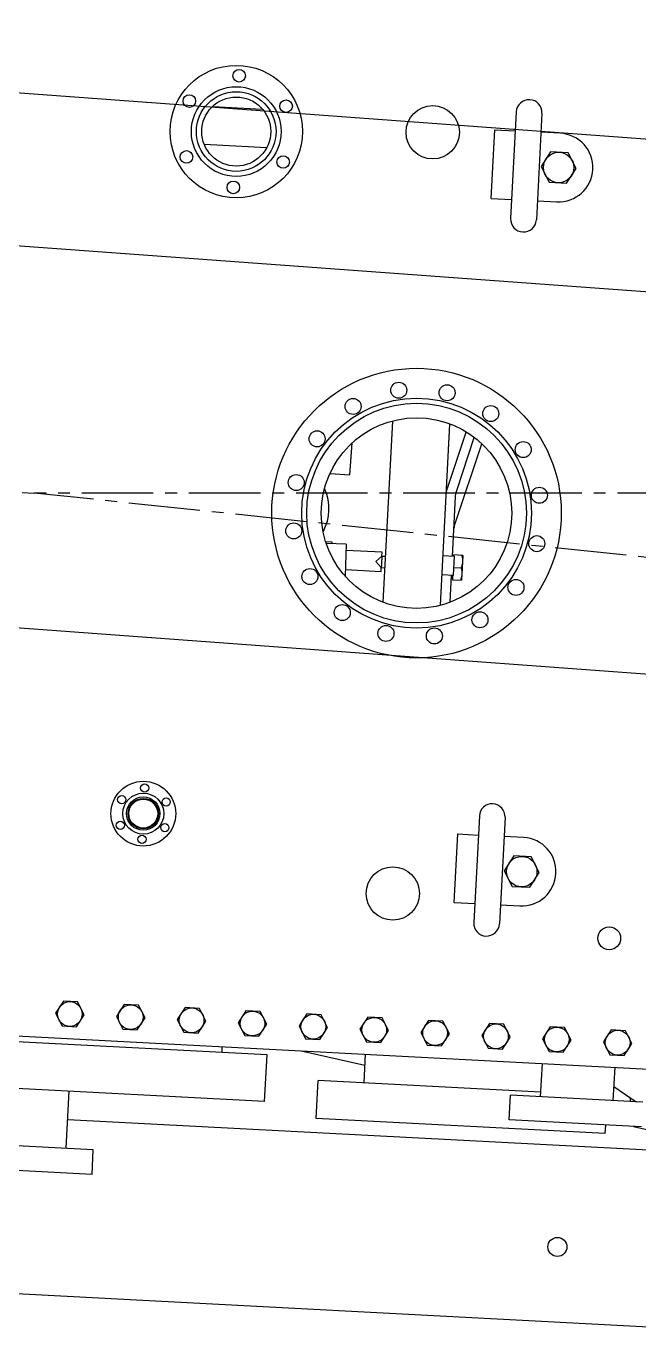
# Model space of a CAD drawing. Extents: x -50 to 48714, y -13211 to 6743.
# Drawn here: x 25984 to 26305, y -917 to -226 of the extents above; entities that cross this region are included whole.
import ezdxf

# ---------------------------------------------------------------- set-up
doc = ezdxf.new("R2010")
doc.units = 0
doc.header["$LTSCALE"] = 50
doc.linetypes.add('UE46_01$0$MITTE2', pattern=[1.125, 0.75, -0.125, 0.125, -0.125])
doc.layers.get('0').update_dxf_attribs({"linetype": 'CONTINUOUS'})
doc.layers.add('UE46_01$0$BETON', color=9, linetype='CONTINUOUS')
doc.layers.add('UE46_01$0$MITTE2', color=5, linetype='UE46_01$0$MITTE2')

# ---------------------------------------------------------------- blocks, each defined once
blk = doc.blocks.new('UE46_01$0$SMAF_UE46_O')
for p, q in [((82.94631080465729, 207.5000000000002), (109.0536891932572, 207.5000000000002)), ((242.2499999989573, 213.0000000000002), (242.2499999989573, 157.0000000000002)), ((255.7499999989573, 213.0000000000002), (255.7499999989573, 157.0000000000002)), ((231.4999999989573, 167.0000000000002), (231.4999999989573, 203.0000000000002)), ((231.5002050498572, 203.0000000000002), (242.2499999989573, 203.0000000000002)), ((265.9999999989573, 203.0000000000002), (255.7499999989573, 203.0000000000002)), ((79.57569632745731, 187.5000000000002), (112.4243036704572, 187.5000000000002)), ((261.3811978454573, 193.0000000000002), (256.7623956919572, 185.0000000000002)), ((270.6188021524572, 193.0000000000002), (261.3811978454573, 193.0000000000002)), ((275.2376043059573, 185.0000000000002), (270.6188021524572, 193.0000000000002)), ((256.7623956919572, 185.0000000000002), (261.3811978454573, 177.0000000000002)), ((270.6188021524572, 177.0000000000002), (275.2376043059573, 185.0000000000002)), ((261.3811978454573, 177.0000000000002), (270.6188021524572, 177.0000000000002)), ((231.5002050498572, 167.0000000000002), (242.2499999989573, 167.0000000000002)), ((255.7499999989573, 167.0000000000002), (265.9999999989573, 167.0000000000002)), ((185.999999998957, -47.55143927049994), (185.9999999989573, 47.55143927050005)), ((215.999999998957, -47.55143927049994), (215.9999999989573, 47.55143927050005)), ((216.5834439558573, 13.88618795930006), (224.8202872702573, 43.86938989680004)), ((164.9434586199573, 18.18080352920003), (165.3830889864573, 34.96960988690012)), ((221.4667551644573, 13.02651272610012), (229.1868108907572, 41.12853931240011)), ((221.4667551644573, -4.952932738999948), (233.2837140647573, 38.06236468350005)), ((154.6781539822573, 18.44960999130012), (164.9434586199573, 18.18080352920003)), ((220.999999998957, -21.49999999999989), (220.9999999989573, 9.587811793400078)), ((157.499999998957, -17.49999999999989), (154.3054595245571, -17.49999999999989)), ((164.943458619957, -18.18080352919992), (154.6781539822571, -18.44960999129989)), ((157.499999998957, -18.37571735289987), (157.499999998957, -17.49999999999989)), ((164.943458619957, -18.18080352919992), (165.3830889864571, -34.96960988689989)), ((183.999999998957, -21.49999999999989), (165.0303748383571, -21.49999999999989)), ((180.999999998957, -26.49999999999989), (183.999999998957, -23.49999999999989)), ((183.999999998957, -29.49999999999989), (180.999999998957, -26.49999999999989)), ((183.999999998957, -23.49999999999989), (183.999999998957, -21.49999999999989)), ((183.999999998957, -23.49999999999989), (185.999999998957, -23.49999999999989)), ((215.999999998957, -21.49999999999989), (221.999999998957, -21.49999999999989)), ((226.4499999989571, -20.91988012239995), (221.5999999989569, -20.91988012239995)), ((221.5999999989569, -20.91988012239995), (221.5999999989569, -21.49999999999989)), ((221.999999998957, -31.49999999999989), (221.999999998957, -21.49999999999989)), ((221.999999998957, -27.41988012239995), (225.869443415357, -27.41988012239995)), ((226.4499999989571, -20.91988012239995), (226.4499999989571, -33.91988012239995)), ((165.292234054057, -31.49999999999989), (183.999999998957, -31.49999999999989)), ((183.999999998957, -29.49999999999989), (185.999999998957, -29.49999999999989)), ((183.999999998957, -31.49999999999989), (183.999999998957, -29.49999999999989)), ((215.999999998957, -31.49999999999989), (221.999999998957, -31.49999999999989)), ((220.999999998957, -45.70914328329991), (220.999999998957, -31.49999999999989)), ((220.999999998957, -33.23488012239989), (221.5999999989569, -33.23488012239989)), ((221.5999999989569, -31.49999999999989), (221.5999999989569, -33.91988012239995)), ((221.5999999989569, -33.91988012239995), (226.4499999989571, -33.91988012239995)), ((242.249999998957, -156.9999999999998), (242.249999998957, -212.9999999999998)), ((255.749999998957, -156.9999999999998), (255.749999998957, -212.9999999999998)), ((231.499999998957, -202.9999999999998), (231.499999998957, -166.9999999999998)), ((231.500205049857, -166.9999999999998), (242.249999998957, -166.9999999999998)), ((265.999999998957, -166.9999999999998), (255.749999998957, -166.9999999999998)), ((261.3811978454571, -176.9999999999998), (256.762395691957, -184.9999999999998)), ((270.618802152457, -176.9999999999998), (261.3811978454571, -176.9999999999998)), ((275.2376043059571, -184.9999999999998), (270.618802152457, -176.9999999999998)), ((256.762395691957, -184.9999999999998), (261.3811978454571, -192.9999999999998)), ((270.618802152457, -192.9999999999998), (275.2376043059571, -184.9999999999998)), ((261.3811978454571, -192.9999999999998), (270.618802152457, -192.9999999999998)), ((231.500205049857, -202.9999999999998), (242.249999998957, -202.9999999999998)), ((255.749999998957, -202.9999999999998), (265.999999998957, -202.9999999999998)), ((29.2472232492571, -265.4999999999998), (25.49444649945713, -271.9999999999998)), ((36.75277674865697, -265.4999999999998), (29.2472232492571, -265.4999999999998)), ((40.50555349845695, -271.9999999999998), (36.75277674865697, -265.4999999999998)), ((61.2472232492571, -265.4999999999998), (57.49444649945713, -271.9999999999998)), ((68.75277674865697, -265.4999999999998), (61.2472232492571, -265.4999999999998)), ((72.50555349845695, -271.9999999999998), (68.75277674865697, -265.4999999999998)), ((93.2472232492571, -265.4999999999998), (89.49444649945713, -271.9999999999998)), ((100.752776748657, -265.4999999999998), (93.2472232492571, -265.4999999999998)), ((104.5055534984569, -271.9999999999998), (100.752776748657, -265.4999999999998)), ((125.2472232492571, -265.4999999999998), (121.4944464994571, -271.9999999999998)), ((132.752776748657, -265.4999999999998), (125.2472232492571, -265.4999999999998)), ((136.5055534984569, -271.9999999999998), (132.752776748657, -265.4999999999998)), ((157.2472232492571, -265.4999999999998), (153.4944464994571, -271.9999999999998)), ((164.752776748657, -265.4999999999998), (157.2472232492571, -265.4999999999998)), ((168.5055534984569, -271.9999999999998), (164.752776748657, -265.4999999999998)), ((189.2472232492571, -265.4999999999998), (185.4944464994571, -271.9999999999998)), ((196.752776748657, -265.4999999999998), (189.2472232492571, -265.4999999999998)), ((200.5055534984569, -271.9999999999998), (196.752776748657, -265.4999999999998)), ((221.2472232492571, -265.4999999999998), (217.4944464994571, -271.9999999999998)), ((228.752776748657, -265.4999999999998), (221.2472232492571, -265.4999999999998)), ((232.5055534984569, -271.9999999999998), (228.752776748657, -265.4999999999998)), ((253.2472232492571, -265.4999999999998), (249.4944464994571, -271.9999999999998)), ((260.752776748657, -265.4999999999998), (253.2472232492571, -265.4999999999998)), ((264.5055534984569, -271.9999999999998), (260.752776748657, -265.4999999999998)), ((285.2472232492571, -265.4999999999998), (281.4944464994571, -271.9999999999998)), ((292.752776748657, -265.4999999999998), (285.2472232492571, -265.4999999999998)), ((296.5055534984569, -271.9999999999998), (292.752776748657, -265.4999999999998)), ((317.2472232492571, -265.4999999999998), (313.4944464994571, -271.9999999999998)), ((324.7527767486572, -265.4999999999998), (317.2472232492571, -265.4999999999998)), ((328.5055534984572, -271.9999999999998), (324.7527767486572, -265.4999999999998)), ((25.49444649945713, -271.9999999999998), (29.2472232492571, -278.4999999999998)), ((36.75277674865697, -278.4999999999998), (40.50555349845695, -271.9999999999998)), ((57.49444649945713, -271.9999999999998), (61.2472232492571, -278.4999999999998)), ((68.75277674865697, -278.4999999999998), (72.50555349845695, -271.9999999999998)), ((89.49444649945713, -271.9999999999998), (93.2472232492571, -278.4999999999998)), ((100.752776748657, -278.4999999999998), (104.5055534984569, -271.9999999999998)), ((121.4944464994571, -271.9999999999998), (125.2472232492571, -278.4999999999998)), ((132.752776748657, -278.4999999999998), (136.5055534984569, -271.9999999999998)), ((153.4944464994571, -271.9999999999998), (157.2472232492571, -278.4999999999998)), ((164.752776748657, -278.4999999999998), (168.5055534984569, -271.9999999999998)), ((185.4944464994571, -271.9999999999998), (189.2472232492571, -278.4999999999998)), ((196.752776748657, -278.4999999999998), (200.5055534984569, -271.9999999999998)), ((217.4944464994571, -271.9999999999998), (221.2472232492571, -278.4999999999998)), ((228.752776748657, -278.4999999999998), (232.5055534984569, -271.9999999999998)), ((249.4944464994571, -271.9999999999998), (253.2472232492571, -278.4999999999998)), ((260.752776748657, -278.4999999999998), (264.5055534984569, -271.9999999999998)), ((281.4944464994571, -271.9999999999998), (285.2472232492571, -278.4999999999998)), ((292.752776748657, -278.4999999999998), (296.5055534984569, -271.9999999999998)), ((313.4944464994571, -271.9999999999998), (317.2472232492571, -278.4999999999998)), ((324.7527767486572, -278.4999999999998), (328.5055534984572, -271.9999999999998)), ((29.2472232492571, -278.4999999999998), (36.75277674865697, -278.4999999999998)), ((61.2472232492571, -278.4999999999998), (68.75277674865697, -278.4999999999998)), ((93.2472232492571, -278.4999999999998), (100.752776748657, -278.4999999999998)), ((125.2472232492571, -278.4999999999998), (132.752776748657, -278.4999999999998)), ((157.2472232492571, -278.4999999999998), (164.752776748657, -278.4999999999998)), ((189.2472232492571, -278.4999999999998), (196.752776748657, -278.4999999999998)), ((221.2472232492571, -278.4999999999998), (228.752776748657, -278.4999999999998)), ((253.2472232492571, -278.4999999999998), (260.752776748657, -278.4999999999998)), ((285.2472232492571, -278.4999999999998), (292.752776748657, -278.4999999999998)), ((317.2472232492571, -278.4999999999998), (324.7527767486572, -278.4999999999998)), ((-364.000000001043, -284.9999999999998), (365.999999998957, -284.9999999999998)), ((137.499999998957, -287.9999999999998), (-115.500000001043, -287.9999999999998)), ((113.6499999989571, -284.9999999999998), (113.6499999989571, -287.9999999999998)), ((137.499999998957, -312.4999999999998), (137.499999998957, -287.9999999999998)), ((155.351549857457, -284.9999999999998), (188.999999998957, -290.8240566645998)), ((188.999999998957, -284.9999999999998), (188.999999998957, -299.9999999999998)), ((281.8999999989571, -284.9999999999998), (281.8999999989571, -302.4999999999998)), ((320.0999999989569, -284.9999999999998), (320.0999999989569, -302.4999999999998)), ((320.0999999989569, -295.1063820851998), (332.3155426407573, -302.4999999999998)), ((281.8999999989571, -299.9999999999998), (164.999999998957, -299.9999999999998)), ((164.999999998957, -319.9999999999998), (164.999999998957, -299.9999999999998)), ((335.749999998957, -302.4999999999998), (266.249999998957, -302.4999999999998)), ((266.249999998957, -315.4999999999998), (266.249999998957, -302.4999999999998)), ((137.499999998957, -312.4999999999998), (-115.500000001043, -312.4999999999998)), ((34.76827117415701, -342.4999999999998), (34.76827117415701, -312.4999999999998)), ((335.749999998957, -315.4999999999998), (266.249999998957, -315.4999999999998)), ((316.999999998957, -319.9999999999998), (316.999999998957, -315.4999999999998)), ((331.5651048446573, -315.4999999999998), (356.2146217178572, -319.7664723759999)), ((316.999999998957, -319.9999999999998), (164.999999998957, -319.9999999999998)), ((424.3476978131573, -327.5203412823), (34.76827117415701, -327.5203412822998)), ((49.01827117415701, -342.4999999999998), (-20.48172882584299, -342.4999999999998)), ((49.01827117415701, -355.4999999999998), (49.01827117415701, -342.4999999999998)), ((49.01827117415701, -355.4999999999998), (-20.48172882584299, -355.4999999999998))]:
    blk.add_line(p, q)
for centre, radius in [((95.99999999895749, 195), 34.75), ((95.99999999895749, 224.3499999999999), 3.3), ((95.99999999895749, 195), 23.55), ((95.99999999895749, 195), 20.9), ((70.5821543978575, 209.675), 3.3), ((95.99999999895749, 195), 18.1), ((121.4178456000575, 209.675), 3.3), ((265.9999999989575, 185), 8), ((70.5821543978575, 180.3249999999998), 3.3), ((121.4178456000575, 180.3249999999998), 3.3), ((95.99999999895749, 165.6500000000001), 3.3), ((200.9999999989573, 0), 76), ((188.2898655195575, 63.89816101819997), 4.2), ((213.7101344782575, 63.89816101819997), 4.2), ((200.9999999989573, 0), 60.3), ((200.9999999989573, 0), 57.65), ((164.8045993177575, 54.17024524149997), 4.2), ((237.1954006801575, 54.17024524149997), 4.2), ((200.9999999989573, 0), 50), ((146.8297547574575, 36.1954006812), 4.2), ((255.1702452404575, 36.1954006812), 4.2), ((137.1018389806572, 12.7101344793), 4.2), ((264.8981610172573, 12.7101344793), 4.2), ((137.1018389806572, -12.71013447940004), 4.2), ((264.8981610172573, -12.71013447940004), 4.2), ((146.8297547574573, -36.1954006812), 4.2), ((255.1702452404572, -36.1954006812), 4.2), ((164.8045993177573, -54.17024524150008), 4.2), ((237.1954006801573, -54.17024524150008), 4.2), ((188.2898655195572, -63.89816101830002), 4.2), ((213.7101344782573, -63.89816101830002), 4.2), ((65.99999999895726, -165), 17), ((65.99999999895726, -151.5), 2.15), ((54.3086570478572, -158.25), 2.15), ((65.99999999895726, -165), 10.75), ((65.99999999895726, -165), 8.75), ((65.99999999895726, -165), 8), ((65.99999999895726, -165), 7.6), ((77.69134295005733, -158.25), 2.15), ((54.3086570478572, -171.75), 2.15), ((77.69134295005733, -171.75), 2.15), ((65.99999999895726, -178.5), 2.15), ((265.9999999989573, -185), 8), ((32.99999999895726, -271.9999999999999), 6.5), ((64.99999999895726, -272), 6.5), ((96.99999999895726, -272), 6.5), ((128.9999999989573, -272), 6.5), ((160.9999999989573, -272), 6.5), ((192.9999999989573, -272), 6.5), ((224.9999999989573, -272), 6.5), ((256.9999999989573, -272), 6.5), ((288.9999999989573, -272), 6.5), ((320.9999999989573, -272), 6.5)]:
    blk.add_circle(centre, radius)
for centre, radius, start, end in [((248.9999999989575, 213), 6.75, 0, 180), ((265.9999999989575, 185), 18, 270, 90), ((248.9999999989575, 157), 6.75, 180, 0), ((129.9999999989573, -1.5), 25, 334.9186623369948, 27.39373327690372), ((248.9999999989573, -157), 6.75, 0, 180), ((265.9999999989573, -185), 18, 270, 90), ((248.9999999989573, -213), 6.75, 180, 0)]:
    blk.add_arc(centre, radius, start, end)
for points, start_tangent, end_tangent in [([(215.9999999989573, 9.587811793400078), (216.0650526077573, 11.03060226690013), (216.2598718867573, 12.46588415780013), (216.5834439558573, 13.88618795930006)], (1.224606353822377e-16, 1), (0.2649012161496936, 0.9642755548505902)), ([(220.9999999989573, 9.587811793400078), (221.0520420859573, 10.74204417220005), (221.2078975091572, 11.89026968490009), (221.4667551644573, 13.02651272610012)], (1.224606353822377e-16, 1), (0.264901216144349, 0.9642755548520583)), ([(220.9999999989573, -8.391633671799923), (221.0520420859573, -7.237401292899904), (221.2078975091572, -6.089175780299911), (221.4667551644573, -4.952932738999948)], (1.224606353822377e-16, 1), (0.264901216144349, 0.9642755548520583)), ([(183.999999998957, -23.49999999999989, 205.92), (183.999999998957, -23.50714181679996, 205.9928378817), (183.999999998957, -23.51428363349987, 206.0656757634), (183.999999998957, -23.52142545029994, 206.1385136451), (183.999999998957, -23.52856726699997, 206.2113515268), (183.999999998957, -23.53570908369989, 206.2841894085), (183.999999998957, -23.53927999209986, 206.3206083494), (183.999999998957, -23.54285090049996, 206.3570272902), (183.999999998957, -23.54642180889994, 206.3934462311), (183.999999998957, -23.54820726299988, 206.4116557015), (183.999999998957, -23.54999271719987, 206.429865172), (183.999999998957, -23.55177817139986, 206.4480746424), (183.999999998957, -23.55356362559996, 206.4662841128), (183.999999998957, -23.55445635269996, 206.475388848), (183.999999998957, -23.55534907979995, 206.4844935832), (183.999999998957, -23.55579544329987, 206.4890459508), (183.999999998957, -23.55624180689995, 206.4935983184), (183.999999998957, -23.55668817039987, 206.4981506861), (183.999999998957, -23.5569113521999, 206.5004268699), (183.999999998957, -23.55702294309992, 206.5015649618), (183.999999998957, -23.55713453399994, 206.5027030537), (183.999999998957, -23.55746505619993, 206.503797796), (183.999999998957, -23.55779557839992, 206.5048925383), (183.999999998957, -23.55845662279989, 206.507082023), (183.999999998957, -23.55977871159996, 206.5114609923), (183.999999998957, -23.56110080029987, 206.5158399617), (183.999999998957, -23.56242288909993, 206.520218931), (183.999999998957, -23.56506706669995, 206.5289768697), (183.999999998957, -23.56771124429997, 206.5377348084), (183.999999998957, -23.57299959949989, 206.5552506857), (183.999999998957, -23.57828795459989, 206.5727665631), (183.999999998957, -23.58357630979992, 206.5902824404), (183.999999998957, -23.58886466499996, 206.6077983178), (183.999999998957, -23.59944137529988, 206.6428300725), (183.999999998957, -23.6100180855999, 206.6778618272), (183.999999998957, -23.62059479589993, 206.7128935819), (183.999999998957, -23.64174821659992, 206.7829570914), (183.999999998957, -23.66290163719987, 206.8530206008), (183.999999998957, -23.67347834759994, 206.8880523555), (183.999999998957, -23.68405505789997, 206.9230841102), (183.999999998957, -23.69463176819988, 206.9581158649), (183.999999998957, -23.69992012339992, 206.9756317423), (183.999999998957, -23.70520847849991, 206.9931476196), (183.999999998957, -23.71049683369995, 207.010663497), (183.999999998957, -23.71578518889987, 207.0281793743), (183.999999998957, -23.71842936639996, 207.036937313), (183.999999998957, -23.72107354399986, 207.0456952517), (183.999999998957, -23.72239563279993, 207.050074221), (183.999999998957, -23.72371772159988, 207.0544531904), (183.999999998957, -23.72503981039995, 207.0588321597), (183.999999998957, -23.72570085479992, 207.0610216444), (183.999999998957, -23.72603137699991, 207.0621163867), (183.999999998957, -23.7263618991999, 207.0632111291), (183.999999998957, -23.72689876319987, 207.0642208234), (183.999999998957, -23.72743562719995, 207.0652305178), (183.999999998957, -23.72850935529993, 207.0672499065), (183.999999998957, -23.73065681139997, 207.071288684), (183.999999998957, -23.73280426739996, 207.0753274615), (183.999999998957, -23.73495172349988, 207.079366239), (183.999999998957, -23.73924663569994, 207.087443794), (183.999999998957, -23.74354154789989, 207.095521349), (183.999999998957, -23.75213137219987, 207.1116764589), (183.999999998957, -23.76072119649996, 207.1278315689), (183.999999998957, -23.76931102089986, 207.1439866788), (183.999999998957, -23.77790084519995, 207.1601417888), (183.999999998957, -23.79508049389995, 207.1924520087), (183.999999998957, -23.81226014249989, 207.2247622286), (183.999999998957, -23.82943979119989, 207.2570724486), (183.999999998957, -23.86379908849995, 207.3216928884), (183.999999998957, -23.89815838589993, 207.3863133282), (183.999999998957, -23.91533803449988, 207.4186235481), (183.999999998957, -23.93251768319988, 207.4509337681), (183.999999998957, -23.94969733189987, 207.483243988), (183.999999998957, -23.95828715619996, 207.4993990979), (183.999999998957, -23.96687698059986, 207.5155542079), (183.999999998957, -23.97546680489995, 207.5317093179), (183.999999998957, -23.98405662919993, 207.5478644278), (183.999999998957, -23.98835154139988, 207.5559419828), (183.999999998957, -23.99264645359995, 207.5640195378), (183.999999998957, -23.99479390959993, 207.5680583153), (183.999999998957, -23.99694136569997, 207.5720970928), (183.999999998957, -23.99908882179989, 207.5761358702), (183.999999998957, -24.00016254979994, 207.578155259), (183.999999998957, -24.00069941389995, 207.5791649534), (183.999999998957, -24.00123627789992, 207.5801746477), (183.999999998957, -24.00197347199992, 207.5810753229), (183.999999998957, -24.00271066609992, 207.5819759981), (183.999999998957, -24.00418505429991, 207.5837773485), (183.999999998957, -24.0071338306999, 207.5873800492), (183.999999998957, -24.01008260709989, 207.59098275), (183.999999998957, -24.01303138349988, 207.5945854507), (183.999999998957, -24.01892893629997, 207.6017908522), (183.999999998957, -24.02482648909995, 207.6089962537), (183.999999998957, -24.03662159459986, 207.6234070567), (183.999999998957, -24.04841670019994, 207.6378178597), (183.999999998957, -24.0602118057999, 207.6522286627), (183.999999998957, -24.07200691139997, 207.6666394657), (183.999999998957, -24.09559712249995, 207.6954610717), (183.999999998957, -24.11918733369987, 207.7242826777), (183.999999998957, -24.1427775448999, 207.7531042837), (183.999999998957, -24.18995796719992, 207.8107474956), (183.999999998957, -24.23713838949993, 207.8683907076), (183.999999998957, -24.26072860069996, 207.8972123136), (183.999999998957, -24.28431881179995, 207.9260339196), (183.999999998957, -24.30790902299987, 207.9548555256), (183.999999998957, -24.31970412859994, 207.9692663286), (183.999999998957, -24.33149923409997, 207.9836771316), (183.999999998957, -24.34329433969992, 207.9980879346), (183.999999998957, -24.35508944529988, 208.0124987376), (183.999999998957, -24.36098699809986, 208.0197041391), (183.999999998957, -24.36688455089995, 208.0269095406), (183.999999998957, -24.36983332729994, 208.0305122413), (183.999999998957, -24.37278210369993, 208.0341149421), (183.999999998957, -24.37573088009992, 208.0377176428), (183.999999998957, -24.37720526829992, 208.0395189932), (183.999999998957, -24.37794246239991, 208.0404196684), (183.999999998957, -24.37867965649991, 208.0413203436), (183.999999998957, -24.37956331559997, 208.0420461894), (183.999999998957, -24.38044697479995, 208.0427720352), (183.999999998957, -24.38221429319992, 208.0442237269), (183.999999998957, -24.38574892989993, 208.0471271102), (183.999999998957, -24.3892835664999, 208.0500304935), (183.999999998957, -24.39281820319991, 208.0529338768), (183.999999998957, -24.39988747659993, 208.0587406434), (183.999999998957, -24.40695674999995, 208.0645474101), (183.999999998957, -24.42109529679988, 208.0761609433), (183.999999998957, -24.43523384359992, 208.0877744766), (183.999999998957, -24.44937239039996, 208.0993880099), (183.999999998957, -24.46351093719989, 208.1110015431), (183.999999998957, -24.49178803069992, 208.1342286096), (183.999999998957, -24.52006512429989, 208.1574556761), (183.999999998957, -24.54834221789997, 208.1806827427), (183.999999998957, -24.60489640499986, 208.2271368757), (183.999999998957, -24.66145059209987, 208.2735910087), (183.999999998957, -24.68972768569995, 208.2968180752), (183.999999998957, -24.71800477929992, 208.3200451418), (183.999999998957, -24.74628187279995, 208.3432722083), (183.999999998957, -24.76042041959988, 208.3548857415), (183.999999998957, -24.77455896639992, 208.3664992748), (183.999999998957, -24.78869751319996, 208.378112808), (183.999999998957, -24.80283605999989, 208.3897263413), (183.999999998957, -24.80990533329987, 208.3955331079), (183.999999998957, -24.81697460669989, 208.4013398746), (183.999999998957, -24.8205092433999, 208.4042432579), (183.999999998957, -24.82404388009991, 208.4071466412), (183.999999998957, -24.82757851679992, 208.4100500245), (183.999999998957, -24.82934583519989, 208.4115017162), (183.999999998957, -24.83022949429994, 208.412227562), (183.999999998957, -24.83111315349993, 208.4129534078), (183.999999998957, -24.83212096769989, 208.4134937931), (183.999999998957, -24.8331287819999, 208.4140341783), (183.999999998957, -24.83514441039995, 208.4151149488), (183.999999998957, -24.83917566719992, 208.4172764898), (183.999999998957, -24.84320692409995, 208.4194380307), (183.999999998957, -24.84723818099997, 208.4215995717), (183.999999998957, -24.85530069469996, 208.4259226536), (183.999999998957, -24.86336320839996, 208.4302457355), (183.999999998957, -24.87948823589988, 208.4388918994), (183.999999998957, -24.89561326329988, 208.4475380633), (183.999999998957, -24.91173829079992, 208.4561842271), (183.999999998957, -24.92786331819991, 208.464830391), (183.999999998957, -24.96011337319987, 208.4821227187), (183.999999998957, -24.99236342809991, 208.4994150464), (183.999999998957, -25.02461348299994, 208.5167073741), (183.999999998957, -25.08911359279989, 208.5512920296), (183.999999998957, -25.15361370259996, 208.585876685), (183.999999998957, -25.18586375749987, 208.6031690127), (183.999999998957, -25.21811381239991, 208.6204613405), (183.999999998957, -25.25036386729994, 208.6377536682), (183.999999998957, -25.26648889479986, 208.646399832), (183.999999998957, -25.28261392219997, 208.6550459959), (183.999999998957, -25.2987389496999, 208.6636921598), (183.999999998957, -25.31486397709989, 208.6723383236), (183.999999998957, -25.32292649089993, 208.6766614055), (183.999999998957, -25.33098900459993, 208.6809844875), (183.999999998957, -25.33502026149995, 208.6831460284), (183.999999998957, -25.33905151829993, 208.6853075694), (183.999999998957, -25.34308277519995, 208.6874691104), (183.999999998957, -25.34509840359988, 208.6885498809), (183.999999998957, -25.34610621779996, 208.6890902661), (183.999999998957, -25.34711403199992, 208.6896306513), (183.999999998957, -25.34820761399988, 208.6899649929), (183.999999998957, -25.3493011958999, 208.6902993344), (183.999999998957, -25.35148835979987, 208.6909680175), (183.999999998957, -25.35586268749989, 208.6923053837), (183.999999998957, -25.36023701519991, 208.6936427499), (183.999999998957, -25.36461134289993, 208.6949801161), (183.999999998957, -25.37335999829986, 208.6976548485), (183.999999998957, -25.3821086536999, 208.7003295809), (183.999999998957, -25.39960596459991, 208.7056790456), (183.999999998957, -25.41710327539988, 208.7110285104), (183.999999998957, -25.43460058619996, 208.7163779752), (183.999999998957, -25.45209789709986, 208.7217274399), (183.999999998957, -25.48709251879995, 208.7324263695), (183.999999998957, -25.52208714039989, 208.743125299), (183.999999998957, -25.55708176209987, 208.7538242285), (183.999999998957, -25.62707100549994, 208.7752220876), (183.999999998957, -25.69706024879997, 208.7966199467), (183.999999998957, -25.73205487049995, 208.8073188762), (183.999999998957, -25.76704949219993, 208.8180178057), (183.999999998957, -25.80204411389991, 208.8287167353), (183.999999998957, -25.81954142469988, 208.8340662), (183.999999998957, -25.83703873549996, 208.8394156648), (183.999999998957, -25.85453604639997, 208.8447651296), (183.999999998957, -25.87203335719994, 208.8501145943), (183.999999998957, -25.88078201259987, 208.8527893267), (183.999999998957, -25.88953066799991, 208.8554640591), (183.999999998957, -25.89390499579997, 208.8568014253), (183.999999998957, -25.89827932349988, 208.8581387915), (183.999999998957, -25.9026536511999, 208.8594761577), (183.999999998957, -25.90484081499994, 208.8601448408), (183.999999998957, -25.9059343969999, 208.8604791823), (183.999999998957, -25.90702797889992, 208.8608135239), (183.999999998957, -25.90818612739997, 208.8609291225), (183.999999998957, -25.90934427579987, 208.861044721), (183.999999998957, -25.91166057279986, 208.8612759182), (183.999999998957, -25.91629316669992, 208.8617383126), (183.999999998957, -25.92092576059997, 208.8622007069), (183.999999998957, -25.92555835449991, 208.8626631012), (183.999999998957, -25.93482354239995, 208.8635878899), (183.999999998957, -25.94408873019995, 208.8645126786), (183.999999998957, -25.96261910589988, 208.866362256), (183.999999998957, -25.98114948149987, 208.8682118334), (183.999999998957, -25.99967985719991, 208.8700614108), (183.999999998957, -26.0182102327999, 208.8719109881), (183.999999998957, -26.05527098419986, 208.8756101429), (183.999999998957, -26.0923317354999, 208.8793092977), (183.999999998957, -26.12939248679993, 208.8830084524), (183.999999998957, -26.20351398949992, 208.8904067619), (183.999999998957, -26.27763549209988, 208.8978050714), (183.999999998957, -26.31469624339991, 208.9015042262), (183.999999998957, -26.35175699469994, 208.905203381), (183.999999998957, -26.3888177460999, 208.9089025357), (183.999999998957, -26.4073481216999, 208.9107521131), (183.999999998957, -26.42587849739994, 208.9126016905), (183.999999998957, -26.44440887299993, 208.9144512679), (183.999999998957, -26.46293924869997, 208.9163008452), (183.999999998957, -26.47220443649996, 208.9172256339), (183.999999998957, -26.48146962439989, 208.9181504226), (183.999999998957, -26.48610221829995, 208.918612817), (183.999999998957, -26.49073481219989, 208.9190752113), (183.999999998957, -26.49536740609994, 208.9195376057), (183.999999998957, -26.49768370309994, 208.9197688028), (183.999999998957, -26.49884185149995, 208.9198844014), (183.999999998957, -26.49999999999989, 208.92), (183.999999998957, -26.50113809189986, 208.9198884091), (183.999999998957, -26.50227618379995, 208.9197768182), (183.999999998957, -26.5045523675999, 208.9195536365), (183.999999998957, -26.50910473519991, 208.9191072729), (183.999999998957, -26.51365710279993, 208.9186609094), (183.999999998957, -26.51820947039994, 208.9182145458), (183.999999998957, -26.52731420569989, 208.9173218187), (183.999999998957, -26.53641894089992, 208.9164290916), (183.999999998957, -26.55462841129986, 208.9146436374), (183.999999998957, -26.57283788169991, 208.9128581833), (183.999999998957, -26.59104735219989, 208.9110727291), (183.999999998957, -26.60925682259995, 208.9092872749), (183.999999998957, -26.64567576339994, 208.9057163665), (183.999999998957, -26.68209470429997, 208.9021454581), (183.999999998957, -26.71851364509996, 208.8985745498), (183.999999998957, -26.79135152689992, 208.891432733), (183.999999998957, -26.86418940859994, 208.8842909163), (183.999999998957, -26.90060834939993, 208.8807200079), (183.999999998957, -26.93702729029997, 208.8771490995), (183.999999998957, -26.97344623109996, 208.8735781912), (183.999999998957, -26.99165570149989, 208.871792737), (183.999999998957, -27.00986517199988, 208.8700072828), (183.999999998957, -27.02807464239993, 208.8682218286), (183.999999998957, -27.04628411279987, 208.8664363744), (183.999999998957, -27.05538884799989, 208.8655436473), (183.999999998957, -27.06449358329996, 208.8646509202), (183.999999998957, -27.06904595089986, 208.8642045567), (183.999999998957, -27.07359831849988, 208.8637581931), (183.999999998957, -27.07815068609989, 208.8633118296), (183.999999998957, -27.08042686989995, 208.8630886478), (183.999999998957, -27.08156496179993, 208.8629770569), (183.999999998957, -27.0827030536999, 208.862865466), (183.999999998957, -27.08379779599989, 208.8625349439), (183.999999998957, -27.08489253839991, 208.8622044217), (183.999999998957, -27.08708202299988, 208.8615433773), (183.999999998957, -27.0914609923999, 208.8602212885), (183.999999998957, -27.09583996169988, 208.8588991997), (183.999999998957, -27.10021893099997, 208.8575771109), (183.999999998957, -27.10897686969986, 208.8549329333), (183.999999998957, -27.11773480839986, 208.8522887557), (183.999999998957, -27.13525068569993, 208.8470004006), (183.999999998957, -27.15276656309993, 208.8417120454), (183.999999998957, -27.17028244049993, 208.8364236902), (183.999999998957, -27.18779831779989, 208.8311353351), (183.999999998957, -27.22283007249996, 208.8205586247), (183.999999998957, -27.25786182719992, 208.8099819144), (183.999999998957, -27.29289358199992, 208.7994052041), (183.999999998957, -27.36295709139995, 208.7782517834), (183.999999998957, -27.43302060079986, 208.7570983628), (183.999999998957, -27.46805235549994, 208.7465216525), (183.999999998957, -27.50308411019989, 208.7359449421), (183.999999998957, -27.53811586489996, 208.7253682318), (183.999999998957, -27.55563174229997, 208.7200798767), (183.999999998957, -27.57314761959992, 208.7147915215), (183.999999998957, -27.59066349699992, 208.7095031663), (183.999999998957, -27.60817937439992, 208.7042148112), (183.999999998957, -27.61693731299988, 208.7015706336), (183.999999998957, -27.62569525169988, 208.698926456), (183.999999998957, -27.6300742210999, 208.6976043672), (183.999999998957, -27.63445319039988, 208.6962822784), (183.999999998957, -27.63883215969986, 208.6949601896), (183.999999998957, -27.64102164439987, 208.6942991452), (183.999999998957, -27.64211638669997, 208.693968623), (183.999999998957, -27.64321112909988, 208.6936381008), (183.999999998957, -27.64422082339991, 208.6931012368), (183.999999998957, -27.64523051779986, 208.6925643728), (183.999999998957, -27.64724990659988, 208.6914906448), (183.999999998957, -27.65128868409988, 208.6893431887), (183.999999998957, -27.65532746149995, 208.6871957326), (183.999999998957, -27.65936623899995, 208.6850482765), (183.999999998957, -27.66744379399995, 208.6807533643), (183.999999998957, -27.67552134899995, 208.6764584522), (183.999999998957, -27.69167645889991, 208.6678686278), (183.999999998957, -27.70783156889991, 208.6592788035), (183.999999998957, -27.72398667889991, 208.6506889792), (183.999999998957, -27.74014178879986, 208.6420991548), (183.999999998957, -27.77245200869993, 208.6249195062), (183.999999998957, -27.80476222869993, 208.6077398575), (183.999999998957, -27.83707244859988, 208.5905602088), (183.999999998957, -27.90169288839991, 208.5562009115), (183.999999998957, -27.96631332819993, 208.5218416141), (183.999999998957, -27.99862354819993, 208.5046619655), (183.999999998957, -28.03093376809989, 208.4874823168), (183.999999998957, -28.06324398799995, 208.4703026681), (183.999999998957, -28.07939909799995, 208.4617128438), (183.999999998957, -28.09555420789991, 208.4531230195), (183.999999998957, -28.11170931789991, 208.4445331951), (183.999999998957, -28.12786442779986, 208.4359433708), (183.999999998957, -28.13594198279986, 208.4316484586), (183.999999998957, -28.14401953779986, 208.4273535465), (183.999999998957, -28.14805831529986, 208.4252060904), (183.999999998957, -28.15209709279986, 208.4230586343), (183.999999998957, -28.15613587029986, 208.4209111782), (183.999999998957, -28.15815525899995, 208.4198374502), (183.999999998957, -28.15916495339991, 208.4193005862), (183.999999998957, -28.16017464779986, 208.4187637221), (183.999999998957, -28.16107532289993, 208.418026528), (183.999999998957, -28.16197599809993, 208.4172893339), (183.999999998957, -28.16377734849993, 208.4158149457), (183.999999998957, -28.16738004919989, 208.4128661693), (183.999999998957, -28.17098274999989, 208.4099173929), (183.999999998957, -28.17458545069996, 208.4069686166), (183.999999998957, -28.18179085219992, 208.4010710638), (183.999999998957, -28.18899625369988, 208.395173511), (183.999999998957, -28.20340705669992, 208.3833784054), (183.999999998957, -28.21781785969995, 208.3715832998), (183.999999998957, -28.23222866269987, 208.3597881942), (183.999999998957, -28.2466394656999, 208.3479930886), (183.999999998957, -28.27546107169997, 208.3244028775), (183.999999998957, -28.30428267769992, 208.3008126663), (183.999999998957, -28.33310428369987, 208.2772224552), (183.999999998957, -28.39074749569988, 208.2300420328), (183.999999998957, -28.44839070759997, 208.1828616105), (183.999999998957, -28.47721231359992, 208.1592713994), (183.999999998957, -28.50603391959987, 208.1356811882), (183.999999998957, -28.53485552559994, 208.112090977), (183.999999998957, -28.54926632859997, 208.1002958715), (183.999999998957, -28.56367713159989, 208.0885007659), (183.999999998957, -28.57808793459992, 208.0767056603), (183.999999998957, -28.59249873759995, 208.0649105547), (183.999999998957, -28.59970413909991, 208.0590130019), (183.999999998957, -28.60690954059987, 208.0531154491), (183.999999998957, -28.61051224129994, 208.0501666727), (183.999999998957, -28.61411494209995, 208.0472178964), (183.999999998957, -28.6177176427999, 208.04426912), (183.999999998957, -28.6195189931999, 208.0427947318), (183.999999998957, -28.6204196683999, 208.0420575377), (183.999999998957, -28.6213203435999, 208.0413203436), (183.999999998957, -28.62204618939995, 208.0404366844), (183.999999998957, -28.62277203519989, 208.0395530252), (183.999999998957, -28.62422372689991, 208.0377857069), (183.999999998957, -28.62712711019992, 208.0342510702), (183.999999998957, -28.63003049349993, 208.0307164335), (183.999999998957, -28.63293387679994, 208.0271817968), (183.999999998957, -28.63874064349989, 208.0201125234), (183.999999998957, -28.6445474100999, 208.01304325), (183.999999998957, -28.65616094339987, 207.9989047032), (183.999999998957, -28.6677744765999, 207.9847661564), (183.999999998957, -28.67938800989987, 207.9706276096), (183.999999998957, -28.6910015430999, 207.9564890629), (183.999999998957, -28.7142286095999, 207.9282119693), (183.999999998957, -28.73745567619994, 207.8999348757), (183.999999998957, -28.76068274269994, 207.8716577822), (183.999999998957, -28.80713687569994, 207.815103595), (183.999999998957, -28.85359100869994, 207.7585494079), (183.999999998957, -28.87681807529987, 207.7302723143), (183.999999998957, -28.90004514179986, 207.7019952208), (183.999999998957, -28.92327220829986, 207.6737181272), (183.999999998957, -28.93488574159994, 207.6595795804), (183.999999998957, -28.94649927479986, 207.6454410336), (183.999999998957, -28.95811280809994, 207.6313024869), (183.999999998957, -28.96972634129986, 207.6171639401), (183.999999998957, -28.97553310799992, 207.6100946667), (183.999999998957, -28.98133987459994, 207.6030253933), (183.999999998957, -28.98424325789995, 207.5994907566), (183.999999998957, -28.98714664119996, 207.5959561199), (183.999999998957, -28.99005002449996, 207.5924214832), (183.999999998957, -28.99150171619988, 207.5906541648), (183.999999998957, -28.99222756199993, 207.5897705057), (183.999999998957, -28.99295340779986, 207.5888868465), (183.999999998957, -28.9934937930999, 207.5878790323), (183.999999998957, -28.9940341782999, 207.5868712181), (183.999999998957, -28.99511494879994, 207.5848555896), (183.999999998957, -28.9972764897999, 207.5808243328), (183.999999998957, -28.99943803069993, 207.5767930759), (183.999999998957, -29.0015995716999, 207.572761819), (183.999999998957, -29.0059226535999, 207.5646993053), (183.999999998957, -29.01024573559994, 207.5566367916), (183.999999998957, -29.01889189939993, 207.5405117641), (183.999999998957, -29.02753806329997, 207.5243867367), (183.999999998957, -29.03618422709997, 207.5082617092), (183.999999998957, -29.04483039099989, 207.4921366818), (183.999999998957, -29.06212271869992, 207.4598866269), (183.999999998957, -29.07941504639996, 207.427636572), (183.999999998957, -29.09670737419992, 207.3953865171), (183.999999998957, -29.13129202959988, 207.3308864072), (183.999999998957, -29.16587668499994, 207.2663862974), (183.999999998957, -29.18316901279991, 207.2341362425), (183.999999998957, -29.20046134049994, 207.2018861876), (183.999999998957, -29.21775366819986, 207.1696361327), (183.999999998957, -29.2263998320999, 207.1535111052), (183.999999998957, -29.2350459958999, 207.1373860778), (183.999999998957, -29.24369215979993, 207.1212610503), (183.999999998957, -29.25233832359993, 207.1051360229), (183.999999998957, -29.25666140559997, 207.0970735092), (183.999999998957, -29.26098448749997, 207.0890109954), (183.999999998957, -29.26314602849993, 207.0849797386), (183.999999998957, -29.26530756939997, 207.0809484817), (183.999999998957, -29.26746911039993, 207.0769172248), (183.999999998957, -29.26854988089997, 207.0749015964), (183.999999998957, -29.26909026609997, 207.0738937822), (183.999999998957, -29.26963065139989, 207.072885968), (183.999999998957, -29.26996499289987, 207.0717923861), (183.999999998957, -29.2702993344999, 207.0706988041), (183.999999998957, -29.2709680175999, 207.0685116403), (183.999999998957, -29.27230538369986, 207.0641373126), (183.999999998957, -29.27364274989986, 207.0597629849), (183.999999998957, -29.27498011609987, 207.0553886571), (183.999999998957, -29.27765484849988, 207.0466400017), (183.999999998957, -29.28032958089989, 207.0378913463), (183.999999998957, -29.28567904569991, 207.0203940355), (183.999999998957, -29.29102851039988, 207.0028967246), (183.999999998957, -29.2963779751999, 206.9853994138), (183.999999998957, -29.30172743999992, 206.9679021029), (183.999999998957, -29.31242636949992, 206.9329074813), (183.999999998957, -29.32312529899991, 206.8979128596), (183.999999998957, -29.33382422859995, 206.8629182379), (183.999999998957, -29.35522208759994, 206.7929289946), (183.999999998957, -29.37661994669986, 206.7229397512), (183.999999998957, -29.38731887619997, 206.6879451295), (183.999999998957, -29.3980178057999, 206.6529505078), (183.999999998957, -29.40871673529989, 206.6179558862), (183.999999998957, -29.41406620009991, 206.6004585753), (183.999999998957, -29.41941566479989, 206.5829612645), (183.999999998957, -29.4247651295999, 206.5654639537), (183.999999998957, -29.43011459439992, 206.5479666428), (183.999999998957, -29.43278932669989, 206.5392179874), (183.999999998957, -29.4354640590999, 206.530469332), (183.999999998957, -29.4368014252999, 206.5260950043), (183.999999998957, -29.43813879149991, 206.5217206766), (183.999999998957, -29.43947615769991, 206.5173463488), (183.999999998957, -29.44014484079992, 206.515159185), (183.999999998957, -29.4404791822999, 206.5140656031), (183.999999998957, -29.44081352389992, 206.5129720211), (183.999999998957, -29.44092912249994, 206.5118138721), (183.999999998957, -29.44104472109996, 206.5106557232), (183.999999998957, -29.44127591819995, 206.5083394252), (183.999999998957, -29.44173831259991, 206.5037068292), (183.999999998957, -29.44220070689994, 206.4990742332), (183.999999998957, -29.4426631012999, 206.4944416373), (183.999999998957, -29.44358788999989, 206.4851764454), (183.999999998957, -29.44451267859995, 206.4759112534), (183.999999998957, -29.44636225599993, 206.4573808696), (183.999999998957, -29.44821183339991, 206.4388504857), (183.999999998957, -29.45006141079989, 206.4203201019), (183.999999998957, -29.45191098819987, 206.401789718), (183.999999998957, -29.4556101428999, 206.3647289503), (183.999999998957, -29.45930929769986, 206.3276681826), (183.999999998957, -29.46300845239989, 206.2906074149), (183.999999998957, -29.47040676199993, 206.2164858794), (183.999999998957, -29.47780507149992, 206.142364344), (183.999999998957, -29.48520338099991, 206.0682428086), (183.999999998957, -29.4926016904999, 205.9941212732), (183.999999998957, -29.49999999999989, 205.9199997377)], (-1.195006390768652e-17, -0.0975828997651911, 0.995227399981239), (-1.216275433241563e-17, -0.099319706242352, -0.995055574303231)), ([(225.869443415357, -20.91988012239995), (226.0764587499571, -21.59653103799997), (226.238319131357, -22.25270004529989), (226.3549166113571, -22.89470868979993), (226.4260422584571, -23.53279482849996), (226.4499999989571, -24.16988012239995)], (0.3162277660258861, -0.948683298047498), (-1.224606353822377e-16, -1)), ([(226.4499999989571, -24.16988012239995), (226.4260422584571, -24.80696541629993), (226.3549166113571, -25.44505155499996), (226.238319131357, -26.08706019949989), (226.0764587499571, -26.74322920679992), (225.869443415357, -27.41988012239995)], (-1.224606353822377e-16, -1), (-0.3162277660258863, -0.9486832980474976)), ([(225.869443415357, -27.41988012239995), (226.0764587499571, -28.09653103799997), (226.238319131357, -28.75270004529989), (226.3549166113571, -29.39470868979993), (226.4260422584571, -30.03279482849996), (226.4499999989571, -30.66988012239995)], (0.3162277660258861, -0.948683298047498), (-1.224606353822377e-16, -1)), ([(226.4499999989571, -30.66988012239995), (226.4260422584571, -31.30696541629993), (226.3549166113571, -31.94505155499996), (226.238319131357, -32.58706019949989), (226.0764587499571, -33.24322920679992), (225.869443415357, -33.91988012239995)], (-1.224606353822377e-16, -1), (-0.3162277660258863, -0.9486832980474976)), ([(328.9801775883573, -300.4917494860997), (329.0181946524572, -300.9646399683998), (329.2262298819571, -302.5008989194998)], (0.0672310471835297, -0.9977374335438187), (0.1751167252758166, -0.9845476791545824)), ([(331.2180319917572, -301.8460582399998), (331.3106455981572, -302.3330373337999)], (0.1632965994481021, -0.9865770221369876), (0.2103047931673794, -0.9776358698261975)), ([(331.3106455981572, -302.3330373337999), (331.348394366257, -302.5016046280998)], (0.2103047932809262, -0.9776358698017718), (0.226784717851541, -0.9739449120710046))]:
    blk.add_spline(points, degree=3, dxfattribs=dict(start_tangent=start_tangent, end_tangent=end_tangent))
blk = doc.blocks.new('UE46_01$0$SOCKEL_SMAB_O')
at = {"layer": 'UE46_01$0$BETON'}
blk.add_line((-514.9999999999999, -419.9999999999995), (514.9999999999999, -419.9999999999995), dxfattribs=at)
for centre, radius in [((199, 200), 14), ((199, -200), 14), ((313.6953956284001, -217.5203412822948), 6), ((295.0000000000005, -380.6999999999998), 5)]:
    blk.add_circle(centre, radius, dxfattribs=at)
blk = doc.blocks.new('UE46_01')
for p, q in [((24201.678259757155, 479.100246796893), (24092.35071764722, 265.44751796760806)), ((24201.678259757155, 479.100246796893), (25135.050998416584, 1.4871222222411973)), ((24110.57197466554, 301.0563061058223), (25080.012787767406, -195.013095386221)), ((23983.023175537284, 51.79478913832324), (24092.35071764722, 265.44751796760806)), ((24074.129460628898, 229.83872982939397), (25057.997503507733, -273.61318242960596)), ((23983.023175537284, 51.79478913832324), (25002.959292858555, -470.1134000380682)), ((25135.050998416584, 1.4871222222411973), (27275.657952794336, -155.52799566656273)), ((27275.657952794336, -155.52799566656273), (28977.13202020382, -215.91924972006967)), ((25080.012787767406, -195.013095386221), (27264.79154695367, -355.2682481283109)), ((28977.13202020382, -215.91924972006967), (32478.786924832773, -516.0610986882633)), ((25057.997503507733, -273.61318242960596), (27260.444984617407, -435.1643491130103)), ((27264.79154695367, -355.2682481283109), (28965.037224855252, -415.61590235019577)), ((28965.037224855252, -415.61590235019577), (32465.313042293437, -715.6395438448951)), ((27260.444984617407, -435.1643491130103), (28960.199306715826, -495.49456340224623)), ((25002.959292858555, -470.1134000380682), (27249.57857877674, -634.9046015747585)), ((28960.199306715826, -495.49456340224623), (32459.923489277706, -795.4709219075478)), ((32478.786924832773, -516.0610986882633), (33675.30771679817, -575.1136650141125)), ((33675.30771679817, -575.1136650141125), (33663.47726066693, -814.8219049803823)), ((27249.57857877674, -634.9046015747585), (28948.10451136726, -695.1912160323723)), ((28948.10451136726, -695.1912160323723), (32446.44960673837, -995.0493670641796)), ((32465.313042293437, -715.6395438448951), (33665.44900335547, -774.8705316526707)), ((32459.923489277706, -795.4709219075478), (33661.50551797839, -854.773278308094)), ((33651.64680453569, -1054.5301449466522), (33663.47726066693, -814.8219049803823)), ((32446.44960673837, -995.0493670641796), (33651.64680453569, -1054.5301449466522))]:
    blk.add_line(p, q)
at = {"layer": 'UE46_01$0$MITTE2'}
for p, q in [((24240.06412697066, -379.4356827613478), (25987.66581279116, -471.0236061865007)), ((30887.66581279116, -471.0236061865042), (25987.66581279117, -471.023606186501)), ((29766.8490151906, -868.2317666035847), (25987.66581279116, -471.0236061865007))]:
    blk.add_line(p, q, dxfattribs=at)
for name, rotation in [('UE46_01$0$SMAF_UE46_O', 356.9999999999944), ('UE46_01$0$SOCKEL_SMAB_O', 356.999999999994)]:
    blk.add_blockref(name, (25987.66581279116, -471.0236061865007), dxfattribs=dict(rotation=rotation))

msp = doc.modelspace()

# ---------------------------------------------------------------- block references
msp.add_blockref('UE46_01', (0, 0))

doc.saveas('drawing.dxf')
